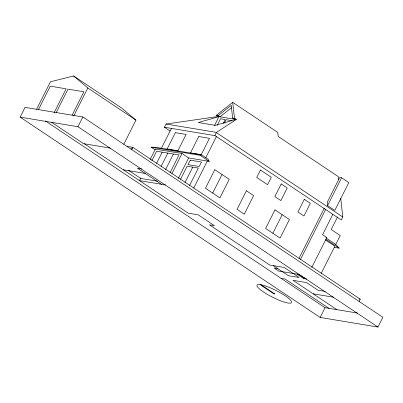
<?xml version="1.0" encoding="UTF-8"?>
<svg xmlns="http://www.w3.org/2000/svg" width="403" height="403" viewBox="0 0 403 403"><rect width="100%" height="100%" fill="white"/><g stroke="black" fill="none" stroke-linecap="round" stroke-linejoin="round"><path stroke-width="0.6" d="M20.15 117.132L25.057 107.374L82.877 116.966L382.85 317.282L377.943 327.04L320.123 317.448L20.15 117.132L77.97 126.718L377.943 327.04M36.608 109.273L50.43 81.784L73.608 75.96L121.741 108.105L135.942 120.124L123.807 144.249M38.466 109.601L50.244 86.182L66.127 88.816L54.073 112.79M56.218 112.543L67.996 89.128L83.879 91.763L72.092 115.208M73.699 116.034L87.809 87.98L73.608 75.96M77.97 126.718L82.877 116.966M132.365 147.302L131.242 149.533L131.786 149.624L132.904 147.392L360.242 299.207L359.123 301.439M340.742 198.382L342.782 217L341.286 219.973L214.965 135.62L164.359 127.227L166.101 124.038L218.094 116.497L236.279 119.515L216.431 132.386L166.101 124.038M140.919 177.869L139.524 180.635L165.573 184.957M150.097 159.613L155.387 149.105L182.015 153.518L188.634 157.941L209.187 161.351L208.195 159.306L201.576 154.883L156.258 147.367L151.11 147.186L155.18 149.906M151.815 160.726L156.586 151.251L179.008 154.969L170.036 172.811M161.316 148.5L171.466 128.315M156.581 163.331L162.192 152.178M161.064 166.489L167.794 153.11M165.552 169.648L173.401 154.037M172 173.436L182.015 153.518M178.338 178.408L188.634 157.941M180.514 179.35L187.123 166.202L198.336 168.066L189.521 185.592M185.017 182.473L192.73 167.134M214.517 125.489L218.965 116.643L217.162 115.439M217.197 125.388L220.517 118.779L225.191 119.555L223.252 123.409M214.965 135.62L216.431 132.386M205.787 157.699L216.502 136.395M224.481 122.98L226.123 119.711L231.73 120.638M193.687 188.146L207.318 161.039M212.683 193.087L222.033 174.504M272.851 233.266L282.201 214.683M299.006 258.409L324.324 208.069M300.311 259.839L325.619 209.52M327.589 205.606L341.593 177.758L348.812 182.584L334.807 210.426L327.589 205.606L327.226 202.296L339.724 177.451L341.593 177.758M332.863 214.295L322.576 234.748L326.788 237.563L311.726 267.511M297.061 274.111L303.681 278.528L304.24 277.415L303.142 277.234L298.93 274.418M337.583 216.864L331.211 229.539L340.238 235.564L335.749 244.485L339.155 248.137L334.188 247.311M321.241 273.325L334.878 246.218L325.594 240.022M320.123 317.448L325.03 307.696L357.396 313.06M218.094 116.497L216.29 115.293L232.733 102.362L277.758 132.431L278.201 136.481L338.369 176.66L338.706 179.763M216.29 115.293L218.169 115.606L231.226 105.339L232.612 117.998L234.415 119.202M231.579 107.687L219.978 116.81L218.169 115.606M151.11 147.186L200.165 155.321L201.576 154.883M218.965 116.643L198.316 122.547L215.288 125.363L235.941 119.459L234.138 118.25M232.612 117.998L234.475 118.311L236.279 119.515M127.041 146.42L132.904 147.392M110.427 148.113L83.612 143.664L51.695 122.351M141.73 168.922L137.418 168.207L161.482 184.277M123.283 169.789L145.236 173.431M157.724 181.239L140.647 178.408L128.461 170.268M325.856 237.407L326.788 237.563M277.909 268.67L274.171 268.05L278.685 271.063L299.364 274.493M303.681 278.528L306.769 279.042M281.108 278.362L285.047 279.017L328.969 308.345M325.297 291.429L317.967 290.215L306.537 282.579L292.986 280.332L336.908 309.665M359.002 299.001L360.242 299.207M313.181 293.817L333.669 297.218M216.461 132.647L342.782 217M164.379 127.192L170.137 131.04M326.722 238.46L335.749 244.485M200.165 155.321L209.187 161.351M325.916 239.296L339.155 248.137M87.809 87.98L135.942 120.124M273.395 265.658L288.437 275.702L299.182 277.481L284.14 267.436L269.657 265.038L209.489 224.859L214.396 225.67L198.15 214.819L188.261 213.182L84.338 143.785M45.479 121.011L325.03 307.696M261.139 284.8L274.811 293.933L273.748 293.757L260.071 284.624M232.733 102.362L234.475 118.311M175.355 132.663L167.129 149.014L177.874 150.798L186.1 134.441L175.355 132.663M198.714 136.536L190.488 152.888L201.233 154.671L209.459 138.315L198.714 136.536M190.276 160.157L188.035 164.62L199.248 166.479L201.49 162.021L190.276 160.157M214.809 169.683L205.465 188.266L219.907 197.908L229.252 179.325L214.809 169.683M246.399 190.775L237.055 209.364L244.273 214.184L253.618 195.596L246.399 190.775M260.474 170.026L256.731 177.461L267.562 184.695L271.3 177.26L260.474 170.026M281.223 183.929L274.871 196.568L280.886 200.588L287.243 187.949L281.223 183.929M274.982 209.862L265.632 228.446L280.075 238.087L289.419 219.504L274.982 209.862M304.29 199.334L297.933 211.968L303.948 215.988L310.305 203.349L304.29 199.334M260.56 284.679L259.285 284.528A19.349 3.793 26.7 0 0 272.665 297.273A19.349 3.793 26.7 0 0 290.634 300.255A19.349 3.793 26.7 0 0 262.066 284.992L260.56 284.679"/></g></svg>
